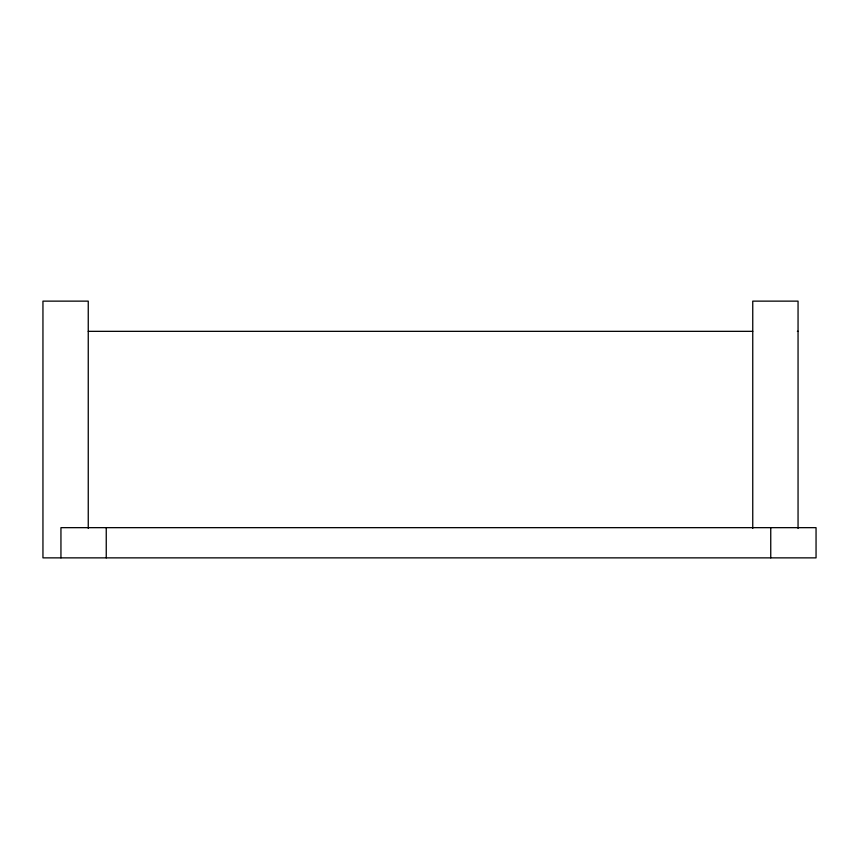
<?xml version="1.0" encoding="UTF-8"?>
<svg xmlns="http://www.w3.org/2000/svg" width="859" height="859" viewBox="0 0 859 859"><rect width="100%" height="100%" fill="white"/><g stroke="black" fill="none" stroke-linecap="round" stroke-linejoin="round"><path stroke-width="1.29" d="M88.252 331.338L752.752 331.338M797.377 331.338L798.054 331.338M798.054 528.425L798.054 301.133L752.752 301.133L752.752 528.382M770.748 527.662L770.748 557.867M106.248 527.662L106.248 557.867M88.252 528.382L88.252 301.133L42.95 301.133L42.95 557.867L816.05 557.867L816.05 527.662L60.946 527.662L60.946 557.867"/></g></svg>
